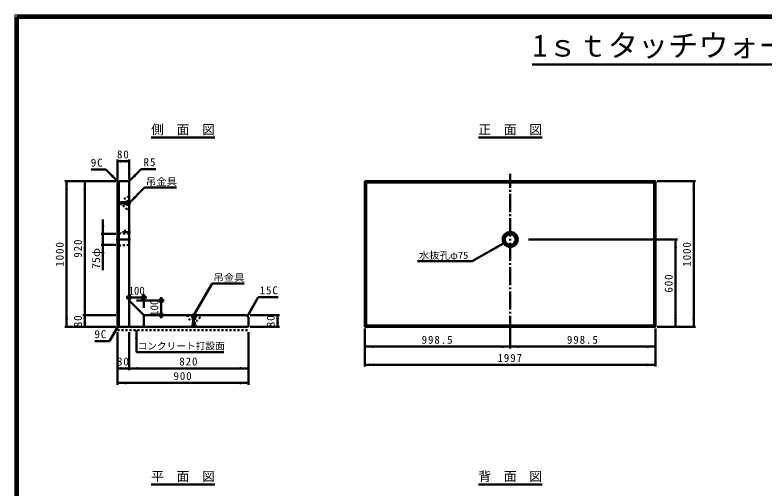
# Model space of a CAD drawing. Units: millimetres, scale not verified, with parts at other scales. Extents: x 100 to 4105, y 100 to 2870.
# Drawn here: x 100 to 2159, y 1569 to 2870 of the extents above; entities that cross this region are included whole.
import ezdxf
from ezdxf.enums import TextEntityAlignment as Align

# ---------------------------------------------------------------- set-up
doc = ezdxf.new("R2010")
doc.units = ezdxf.units.MM
doc.header["$LTSCALE"] = 5
doc.linetypes.add('USER2', pattern=[13.4, 10, -1.2, 1, -1.2])
doc.linetypes.add('USER3', pattern=[2.2, 1, -1.2])
doc.layers.add('V-nasSTD', color=7, linetype='Continuous', lineweight=50)
doc.styles.add('ＭＳ ゴシック', font='')
doc.styles.get('ＭＳ ゴシック').set_extended_font_data('MS Gothic')

msp = doc.modelspace()

# ---------------------------------------------------------------- hatches: boundary and pattern name
at = {"layer": 'V-nasSTD'}
for points in [[(405.841, 2467.726), (405.841, 2463.726), (381.841, 2467.726), (405.841, 2471.726)], [(389.841, 2467.726), (389.841, 2471.726), (413.841, 2467.726), (389.841, 2463.726)], [(366.67, 2427.897), (369.499, 2430.725), (383.641, 2410.926), (363.842, 2425.068)], [(430.226, 2429.111), (433.054, 2426.283), (413.255, 2412.141), (427.397, 2431.94)], [(241.841, 2388.726), (237.841, 2388.726), (241.841, 2412.726), (245.841, 2388.726)], [(291.841, 2388.726), (287.841, 2388.726), (291.841, 2412.726), (295.841, 2388.726)], [(1965.641, 2388.726), (1961.641, 2388.726), (1965.641, 2412.726), (1969.641, 2388.726)], [(430.812, 2369.697), (433.64, 2366.868), (413.841, 2352.726), (427.983, 2372.525)], [(341.841, 2291.726), (345.841, 2291.726), (341.841, 2267.726), (337.841, 2291.726)], [(1915.641, 2228.726), (1911.641, 2228.726), (1915.641, 2252.726), (1919.641, 2228.726)], [(341.841, 2213.726), (337.841, 2213.726), (341.841, 2237.726), (345.841, 2213.726)], [(1422.616, 2230.426), (1420.616, 2233.89), (1443.401, 2242.426), (1424.616, 2226.962)], [(291.841, 2068.726), (295.841, 2068.726), (291.841, 2044.726), (287.841, 2068.726)], [(603.841, 2065.511), (607.305, 2063.511), (591.841, 2044.726), (600.377, 2067.511)], [(750.841, 2062.511), (754.305, 2060.511), (738.841, 2041.726), (747.377, 2064.511)], [(291.841, 2020.726), (287.841, 2020.726), (291.841, 2044.726), (295.841, 2020.726)], [(821.841, 2020.726), (817.841, 2020.726), (821.841, 2044.726), (825.841, 2020.726)], [(241.841, 2036.726), (245.841, 2036.726), (241.841, 2012.726), (237.841, 2036.726)], [(291.841, 2036.726), (295.841, 2036.726), (291.841, 2012.726), (287.841, 2036.726)], [(821.841, 2036.726), (825.841, 2036.726), (821.841, 2012.726), (817.841, 2036.726)], [(1915.641, 2036.726), (1919.641, 2036.726), (1915.641, 2012.726), (1911.641, 2036.726)], [(1965.641, 2036.726), (1969.641, 2036.726), (1965.641, 2012.726), (1961.641, 2036.726)], [(371.641, 1993.742), (368.177, 1995.742), (383.641, 2014.526), (375.105, 1991.742)], [(433.841, 1978.926), (429.841, 1978.926), (433.841, 2002.926), (437.841, 1978.926)], [(1085.841, 1957.726), (1085.841, 1953.726), (1061.841, 1957.726), (1085.841, 1961.726)], [(1437.241, 1957.726), (1437.241, 1961.726), (1461.241, 1957.726), (1437.241, 1953.726)], [(1485.241, 1957.726), (1485.241, 1953.726), (1461.241, 1957.726), (1485.241, 1961.726)], [(1836.641, 1957.726), (1836.641, 1961.726), (1860.641, 1957.726), (1836.641, 1953.726)], [(405.841, 1897.926), (405.841, 1893.926), (381.841, 1897.926), (405.841, 1901.926)], [(389.841, 1897.926), (389.841, 1901.926), (413.841, 1897.926), (389.841, 1893.926)], [(437.841, 1897.926), (437.841, 1893.926), (413.841, 1897.926), (437.841, 1901.926)], [(717.841, 1897.926), (717.841, 1901.926), (741.841, 1897.926), (717.841, 1893.926)], [(1085.841, 1907.726), (1085.841, 1903.726), (1061.841, 1907.726), (1085.841, 1911.726)], [(1836.641, 1907.726), (1836.641, 1911.726), (1860.641, 1907.726), (1836.641, 1903.726)], [(405.841, 1857.926), (405.841, 1853.926), (381.841, 1857.926), (405.841, 1861.926)], [(717.841, 1857.926), (717.841, 1861.926), (741.841, 1857.926), (717.841, 1853.926)]]:
    msp.add_hatch(color=256, dxfattribs=at).paths.add_polyline_path(points)

# ---------------------------------------------------------------- linework, layer by layer
at = {"layer": 'V-nasSTD', "lineweight": 100}
for p, q in [((105, 2865), (105, 105)), ((4100, 2865), (105, 2865))]:
    msp.add_line(p, q, dxfattribs=at)
at = {"layer": 'V-nasSTD'}
for p, q in [((1521.892, 2733.465), (2683.108, 2733.465)), ((474.341, 2532.726), (649.341, 2532.726)), ((1373.741, 2532.726), (1548.741, 2532.726)), ((381.841, 2472.726), (381.841, 2417.726)), ((413.841, 2472.726), (413.841, 2417.726)), ((413.841, 2467.726), (381.841, 2467.726)), ((349.7, 2444.867), (309.7, 2444.867)), ((383.641, 2410.926), (349.7, 2444.867)), ((413.255, 2412.141), (447.196, 2446.082)), ((447.196, 2446.082), (487.196, 2446.082)), ((376.841, 2412.726), (236.841, 2412.726)), ((241.841, 2412.726), (241.841, 2012.726)), ((291.841, 2412.726), (291.841, 2044.726)), ((385.441, 2412.726), (381.841, 2409.126)), ((381.841, 2409.126), (381.841, 2016.326)), ((411.841, 2412.726), (385.441, 2412.726)), ((385.441, 2412.726), (385.441, 2012.726)), ((413.841, 2410.726), (413.841, 2012.726)), ((1061.841, 2412.726), (1061.841, 2012.726)), ((1860.641, 2412.726), (1061.841, 2412.726)), ((1061.841, 2412.726), (1065.441, 2409.126)), ((1065.441, 2409.126), (1065.441, 2016.326)), ((1857.041, 2409.126), (1065.441, 2409.126)), ((1857.041, 2409.126), (1860.641, 2412.726)), ((1857.041, 2016.326), (1857.041, 2409.126)), ((1860.641, 2012.726), (1860.641, 2412.726)), ((1970.641, 2412.726), (1865.641, 2412.726)), ((1965.641, 2412.726), (1965.641, 2012.726)), ((413.841, 2352.726), (456.267, 2395.153)), ((456.267, 2395.153), (544.267, 2395.153)), ((341.841, 2307.726), (341.841, 2267.726)), ((336.841, 2267.726), (376.841, 2267.726)), ((341.841, 2267.726), (341.841, 2237.726)), ((1920.641, 2252.726), (1511.641, 2252.726)), ((1915.641, 2252.726), (1915.641, 2012.726)), ((336.841, 2237.726), (376.841, 2237.726)), ((341.841, 2237.726), (341.841, 2167.726)), ((1356.798, 2192.426), (1443.401, 2242.426)), ((1206.798, 2192.426), (1356.798, 2192.426)), ((591.841, 2044.726), (641.841, 2131.329)), ((641.841, 2131.329), (729.841, 2131.329)), ((453.841, 2101.726), (453.841, 2064.726)), ((405.841, 2092.726), (462.841, 2092.726)), ((413.841, 2084.726), (453.841, 2044.726)), ((433.841, 2084.726), (509.841, 2084.726)), ((501.841, 2093.726), (501.841, 2035.726)), ((738.841, 2041.726), (768.841, 2093.688)), ((768.841, 2093.688), (823.841, 2093.688)), ((376.841, 2044.726), (286.841, 2044.726)), ((291.841, 2044.726), (291.841, 2012.726)), ((453.841, 2044.726), (735.841, 2044.726)), ((453.841, 2012.726), (453.841, 2044.726)), ((735.841, 2044.726), (741.841, 2038.726)), ((741.841, 2012.726), (741.841, 2038.726)), ((826.841, 2044.726), (746.841, 2044.726)), ((821.841, 2044.726), (821.841, 2012.726)), ((376.841, 2012.726), (236.841, 2012.726)), ((383.641, 2014.526), (359.641, 1972.957)), ((381.841, 2016.326), (385.441, 2012.726)), ((381.841, 1852.926), (381.841, 1997.926)), ((385.441, 2012.726), (741.841, 2012.726)), ((413.841, 1892.926), (413.841, 1997.926)), ((433.841, 1942.926), (433.841, 2002.926)), ((741.841, 1852.926), (741.841, 1997.926)), ((826.841, 2012.726), (746.841, 2012.726)), ((1065.441, 2016.326), (1061.841, 2012.726)), ((1061.841, 2012.726), (1860.641, 2012.726)), ((1061.841, 2007.726), (1061.841, 1902.726)), ((1065.441, 2016.326), (1857.041, 2016.326)), ((1461.241, 2007.726), (1461.241, 1952.726)), ((1857.041, 2016.326), (1860.641, 2012.726)), ((1860.641, 2007.726), (1860.641, 1902.726)), ((1970.641, 2012.726), (1865.641, 2012.726)), ((359.641, 1972.957), (319.641, 1972.957)), ((1061.841, 1957.726), (1461.241, 1957.726)), ((1461.241, 1957.726), (1860.641, 1957.726)), ((433.841, 1942.926), (673.841, 1942.926)), ((413.841, 1897.926), (381.841, 1897.926)), ((741.841, 1897.926), (413.841, 1897.926)), ((1061.841, 1907.726), (1860.641, 1907.726)), ((741.841, 1857.926), (381.841, 1857.926)), ((474.341, 1578.926), (649.341, 1578.926)), ((1373.741, 1578.926), (1548.741, 1578.926))]:
    msp.add_line(p, q, dxfattribs=at)
at = {"layer": 'V-nasSTD', "linetype": 'USER2'}
for p, q in [((1461.241, 1992.726), (1461.241, 2432.726)), ((418.841, 2352.726), (388.841, 2352.726)), ((395.841, 2272.726), (417.841, 2272.726)), ((417.841, 2252.726), (377.841, 2252.726)), ((591.841, 2049.726), (591.841, 2019.726))]:
    msp.add_line(p, q, dxfattribs=at)
at = {"layer": 'V-nasSTD', "linetype": 'USER3'}
for p, q in [((382.641, 2359.726), (382.641, 2345.726)), ((383.841, 2359.726), (382.641, 2359.726)), ((383.841, 2359.726), (385.841, 2355.526)), ((383.841, 2359.726), (383.841, 2345.726)), ((385.841, 2349.926), (383.841, 2345.726)), ((405.841, 2355.526), (385.841, 2355.526)), ((385.841, 2355.526), (385.841, 2349.926)), ((405.841, 2349.926), (385.841, 2349.926)), ((407.041, 2357.726), (405.841, 2355.526)), ((405.841, 2355.526), (405.841, 2349.926)), ((405.841, 2349.926), (407.041, 2347.726)), ((409.841, 2357.726), (407.041, 2357.726)), ((407.041, 2357.726), (407.041, 2347.726)), ((409.841, 2347.726), (407.041, 2347.726)), ((409.841, 2357.726), (409.841, 2347.726)), ((383.841, 2345.726), (382.641, 2345.726)), ((381.841, 2273.326), (381.841, 2232.126)), ((385.841, 2269.726), (381.841, 2273.326)), ((413.841, 2267.726), (385.841, 2269.726)), ((385.841, 2235.726), (385.841, 2269.726)), ((399.841, 2268.726), (399.841, 2276.726)), ((399.841, 2276.726), (413.841, 2276.726)), ((413.841, 2268.726), (399.841, 2268.726)), ((413.841, 2237.726), (413.841, 2267.726)), ((385.841, 2235.726), (381.841, 2232.126)), ((385.841, 2235.726), (413.841, 2237.726)), ((586.841, 2040.726), (596.841, 2040.726)), ((586.841, 2040.726), (586.841, 2037.926)), ((596.841, 2040.726), (596.841, 2037.926)), ((586.841, 2037.926), (589.041, 2036.726)), ((586.841, 2037.926), (596.841, 2037.926)), ((589.041, 2036.726), (589.041, 2016.726)), ((589.041, 2036.726), (594.641, 2036.726)), ((594.641, 2036.726), (596.841, 2037.926)), ((594.641, 2036.726), (594.641, 2016.726)), ((381.841, 2002.926), (741.841, 2002.926)), ((584.841, 2014.726), (589.041, 2016.726)), ((584.841, 2014.726), (584.841, 2013.526)), ((584.841, 2014.726), (598.841, 2014.726)), ((584.841, 2013.526), (598.841, 2013.526)), ((589.041, 2016.726), (594.641, 2016.726)), ((594.641, 2016.726), (598.841, 2014.726)), ((598.841, 2014.726), (598.841, 2013.526))]:
    msp.add_line(p, q, dxfattribs=at)
at = {"layer": 'V-nasSTD', "lineweight": 13}
msp.add_lwpolyline([(100, 100), (100, 2870), (4105, 2870), (4105, 100)], close=True, dxfattribs=at)
at = {"layer": 'V-nasSTD'}
for centre, radius in [((1461.241, 2252.726), 20.6), ((1461.241, 2252.726), 17), ((1461.241, 2252.726), 15), ((413.841, 2092.726), 5), ((453.841, 2092.726), 5), ((501.841, 2084.726), 5), ((501.841, 2044.726), 5)]:
    msp.add_circle(centre, radius, dxfattribs=at)
msp.add_arc((411.841, 2410.726), 2, 0, 90, dxfattribs=at)
at = {"layer": 'V-nasSTD', "linetype": 'USER3'}
for centre, start, end in [((413.841, 2352.726), 90, 270), ((591.841, 2044.726), 180, 0)]:
    msp.add_arc(centre, 17.2, start, end, dxfattribs=at)

# ---------------------------------------------------------------- texts
at = {"layer": 'V-nasSTD', "style": 'ＭＳ ゴシック'}
for s, height, p in [('1ｓｔタッチウォール  Ｈ=1000', 60.81, (2102.5, 2816.409)), ('側\u3000面\u3000図', 25.66, (561.841, 2567.726)), ('正\u3000面\u3000図', 25.66, (1461.241, 2567.726)), ('100', 21.99, (434.341, 2122.726)), ('コンクリート打設面', 19.06, (556.869, 1968.926)), ('平\u3000面\u3000図', 25.66, (561.841, 1613.926)), ('背\u3000面\u3000図', 25.66, (1461.241, 1613.926))]:
    msp.add_text(s, height=height, dxfattribs=at).set_placement(p, align=Align.TOP_CENTER)
at = {"layer": 'V-nasSTD', "style": 'ＭＳ ゴシック', "width": 1.1}
for s, p in [('吊金具', (502.767, 2421.153)), ('水抜孔φ75', (1278.048, 2218.426)), ('吊金具', (688.341, 2157.329))]:
    msp.add_text(s, height=19.06, dxfattribs=at).set_placement(p, align=Align.TOP_CENTER)
msp.add_text('75φ', height=21.99, rotation=90, dxfattribs=at).set_placement((311.841, 2200.226), align=Align.TOP_CENTER)
at = {"layer": 'V-nasSTD', "style": 'ＭＳ ゴシック'}
msp.add_text('100', height=21.99, rotation=90, dxfattribs=at).set_placement((471.841, 2064.726), align=Align.TOP_CENTER)
at = {"layer": 'V-nasSTD', "char_height": 21.99, "attachment_point": 2, "style": 'ＭＳ ゴシック'}
for s, insert in [('\\T1.17;80', (397.841, 2497.726)), ('\\T1.17;9C', (325.95, 2474.867)), ('\\T1.17;R5', (470.946, 2476.082)), ('\\T1.17;15C', (798.841, 2123.688)), ('\\T1.17;9C', (335.891, 2002.957)), ('\\T1.17;998.5', (1261.541, 1987.726)), ('\\T1.17;998.5', (1660.941, 1987.726)), ('\\T1.17;1997', (1461.241, 1937.726)), ('\\T1.17;80', (397.841, 1927.926)), ('\\T1.17;820', (577.841, 1927.926)), ('\\T1.17;900', (561.841, 1887.926))]:
    msp.add_mtext(s, dxfattribs=dict(at, insert=insert))
at = {"layer": 'V-nasSTD', "char_height": 21.99, "attachment_point": 2, "rotation": 90, "style": 'ＭＳ ゴシック'}
for s, insert in [('\\T1.17;920', (261.841, 2228.726)), ('\\T1.17;1000', (211.841, 2212.726)), ('\\T1.17;1000', (1935.641, 2212.726)), ('\\T1.17;600', (1885.641, 2132.726)), ('\\T1.17;80', (261.841, 2028.726)), ('\\T1.17;80', (791.841, 2028.726))]:
    msp.add_mtext(s, dxfattribs=dict(at, insert=insert))

doc.saveas('drawing.dxf')
